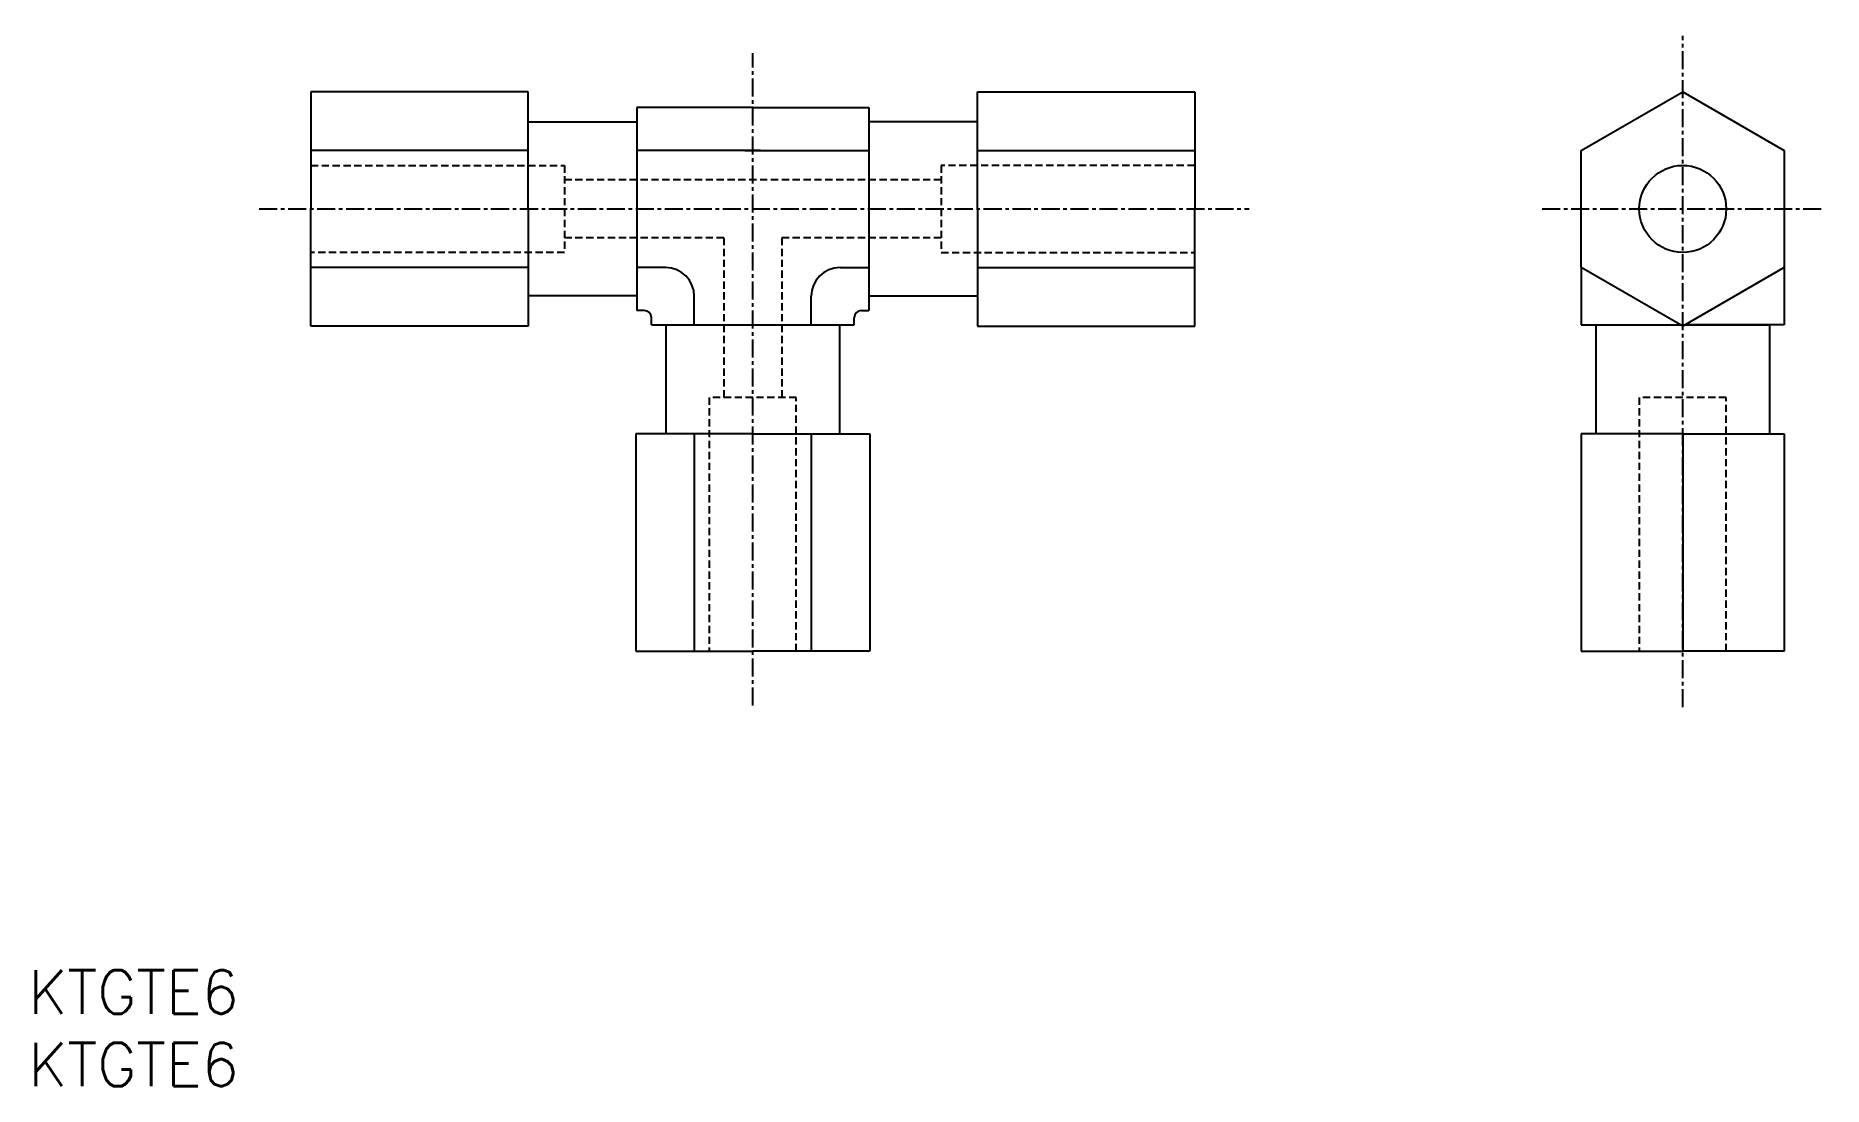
# Model space of a CAD drawing. Extents: x 1 to 124, y 0 to 72.
import ezdxf

# ---------------------------------------------------------------- set-up
doc = ezdxf.new("R2010")
doc.units = 0
doc.linetypes.add('CENTER', pattern=[2, 1.25, -0.25, 0.25, -0.25])
doc.linetypes.add('DASHED', pattern=[0.75, 0.5, -0.25])
doc.layers.get('0').update_dxf_attribs({"linetype": 'CONTINUOUS'})
doc.layers.add('CENTER', color=1, linetype='CENTER')
doc.styles.get("Standard").update_dxf_attribs({"font": 'txt.shx'})

# ---------------------------------------------------------------- blocks, each defined once
blk = doc.blocks.new('*U12')
at = {"color": 7, "linetype": 'CONTINUOUS'}
blk.add_text('KTGTE6', height=3, dxfattribs=at).set_placement((0, 0))
blk = doc.blocks.new('*U13')
at = {"color": 7, "linetype": 'CONTINUOUS'}
blk.add_text('KTGTE6', height=3, dxfattribs=at).set_placement((0, 5))

msp = doc.modelspace()

# ---------------------------------------------------------------- linework, layer by layer
at = {"color": 7, "linetype": 'CONTINUOUS'}
for p, q in [((34.5, 68.58), (19.5, 68.58)), ((19.5, 68.58), (19.5, 60.5)), ((34.5, 60.5), (34.5, 68.58)), ((65.5, 60.5), (65.5, 68.58)), ((65.5, 68.58), (80.5, 68.58)), ((80.5, 68.58), (80.5, 60.5)), ((107.18, 64.54), (114.18, 68.58)), ((114.18, 68.58), (121.18, 64.54)), ((42, 67.5), (42, 53.5)), ((50, 67.5), (42, 67.5)), ((50, 67.5), (58, 67.5)), ((58, 67.5), (58, 53.5)), ((34.5, 66.5), (41.99, 66.5)), ((41.99, 66.5), (41.99, 54.5)), ((41.99, 66.5), (42, 66.5)), ((58.01, 66.5), (58, 66.5)), ((65.5, 66.5), (58.01, 66.5)), ((58.01, 66.5), (58.01, 54.5)), ((34.5, 64.54), (19.5, 64.54)), ((50.54, 64.54), (42, 64.54)), ((49.46, 64.54), (58, 64.54)), ((65.5, 64.54), (80.5, 64.54)), ((107.18, 56.46), (107.18, 64.54)), ((121.18, 64.54), (121.18, 56.46)), ((19.5, 52.42), (19.5, 60.5)), ((34.5, 60.5), (34.5, 52.42)), ((65.5, 60.5), (65.5, 52.42)), ((80.5, 52.42), (80.5, 60.5)), ((34.5, 56.46), (19.5, 56.46)), ((43.98, 56.46), (42, 56.46)), ((56.02, 56.46), (58, 56.46)), ((65.5, 56.46), (80.5, 56.46)), ((107.18, 56.46), (107.18, 52.5)), ((114.18, 52.42), (107.18, 56.46)), ((121.18, 56.46), (114.18, 52.42)), ((121.18, 56.46), (121.18, 52.5)), ((41.99, 54.5), (34.5, 54.5)), ((41.99, 54.5), (42, 54.5)), ((45.96, 52.5), (45.96, 54.48)), ((54.04, 52.5), (54.04, 54.48)), ((58.01, 54.5), (58, 54.5)), ((58.01, 54.5), (65.5, 54.5)), ((42.5, 53.5), (42, 53.5)), ((57.5, 53.5), (58, 53.5)), ((34.5, 52.42), (19.5, 52.42)), ((43, 52.5), (43, 53)), ((43, 52.5), (57, 52.5)), ((44, 52.49), (44, 52.5)), ((56, 52.49), (44, 52.49)), ((44, 52.49), (44, 45)), ((56, 52.49), (56, 52.5)), ((56, 45), (56, 52.49)), ((57, 52.5), (57, 53)), ((65.5, 52.42), (80.5, 52.42)), ((107.18, 52.5), (114.03, 52.5)), ((108.18, 52.49), (108.18, 52.5)), ((108.18, 52.49), (108.18, 45)), ((120.18, 52.49), (108.18, 52.49)), ((121.18, 52.5), (114.32, 52.5)), ((120.18, 52.49), (120.18, 52.5)), ((120.18, 45), (120.18, 52.49)), ((50, 45), (41.92, 45)), ((41.92, 45), (41.92, 30)), ((45.96, 45), (45.96, 30)), ((50, 45), (58.08, 45)), ((54.04, 45), (54.04, 30)), ((58.08, 45), (58.08, 30)), ((107.18, 45), (107.18, 30)), ((114.18, 45), (107.18, 45)), ((114.18, 45), (114.18, 30)), ((114.18, 45), (121.18, 45)), ((121.18, 45), (121.18, 30)), ((41.92, 30), (50, 30)), ((58.08, 30), (50, 30)), ((107.18, 30), (114.18, 30)), ((121.18, 30), (114.18, 30))]:
    msp.add_line(p, q, dxfattribs=at)
at = {"color": 3, "linetype": 'DASHED'}
for p, q in [((19.5, 63.5), (37, 63.5)), ((37, 63.5), (37, 57.5)), ((80.5, 63.5), (63, 63.5)), ((63, 63.5), (63, 57.5)), ((63, 62.5), (37, 62.5)), ((48, 58.5), (37, 58.5)), ((48, 58.5), (48, 47.5)), ((63, 58.5), (52, 58.5)), ((52, 58.5), (52, 47.5)), ((37, 57.5), (19.5, 57.5)), ((63, 57.5), (80.5, 57.5)), ((53, 47.5), (47, 47.5)), ((47, 47.5), (47, 30)), ((53, 30), (53, 47.5)), ((111.18, 47.5), (111.18, 30)), ((117.18, 47.5), (111.18, 47.5)), ((117.18, 30), (117.18, 47.5))]:
    msp.add_line(p, q, dxfattribs=at)
at = {"color": 7, "linetype": 'CONTINUOUS'}
msp.add_circle((114.18, 60.5), 3, dxfattribs=at)
for centre, radius, start, end in [((43.98, 54.48), 1.98, 0, 90), ((56.02, 54.48), 1.98, 90, 180), ((42.5, 53), 0.5, 0, 90), ((57.5, 53), 0.5, 90, 180)]:
    msp.add_arc(centre, radius, start, end, dxfattribs=at)
at = {"layer": 'CENTER', "color": 1, "linetype": 'CENTER'}
for p, q in [((114.18, 26.14), (114.18, 72.44)), ((50, 26.25), (50, 71.25)), ((15.93, 60.5), (84.25, 60.5)), ((104.48, 60.5), (123.88, 60.5))]:
    msp.add_line(p, q, dxfattribs=at)

# ---------------------------------------------------------------- block references
at = {"color": 7, "linetype": 'CONTINUOUS'}
for name in ['*U13', '*U12']:
    msp.add_blockref(name, (0, 0), dxfattribs=at)

doc.saveas('drawing.dxf')
